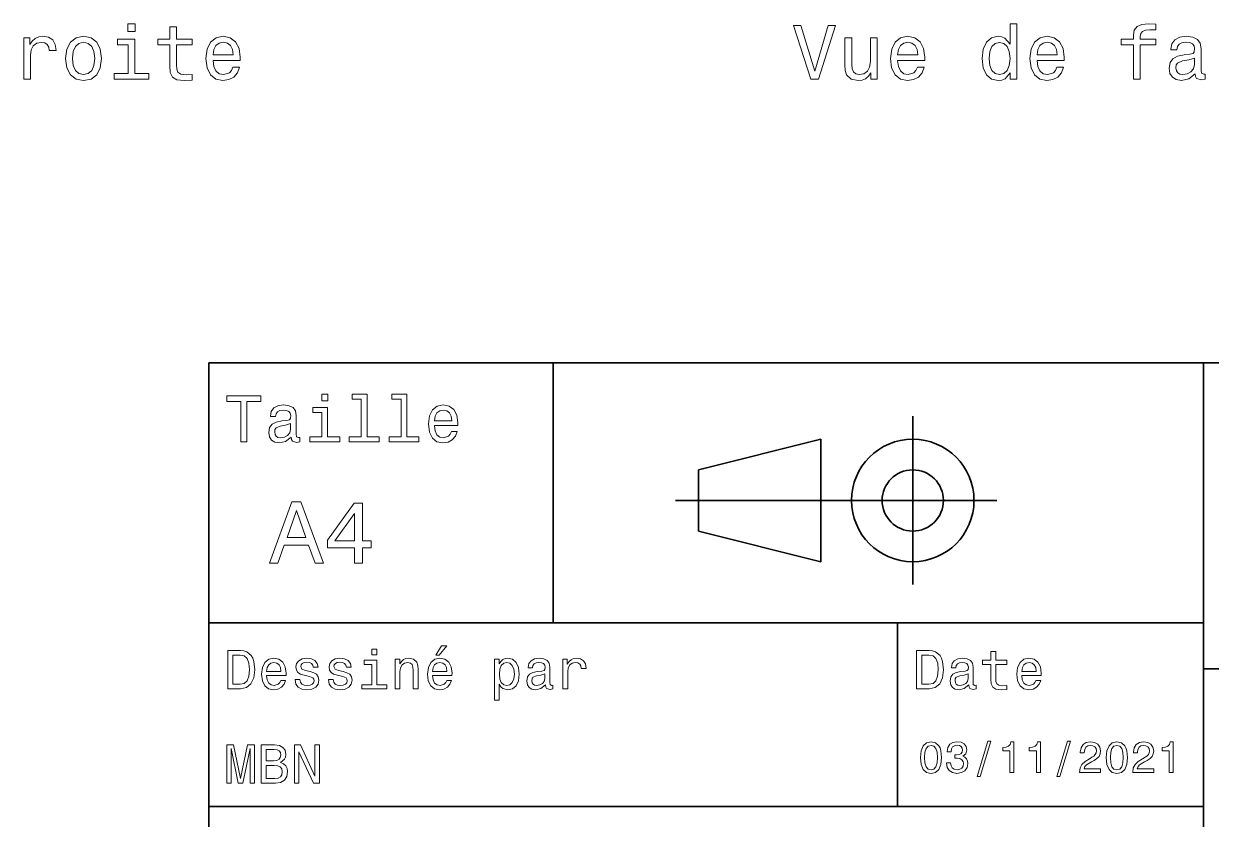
# Model space of a CAD drawing. Extents: x 0 to 297, y 0 to 210.
# Drawn here: x 84.9 to 162.5, y 40.2 to 92.1 of the extents above; entities that cross this region are included whole.
import ezdxf

# ---------------------------------------------------------------- set-up
doc = ezdxf.new("R2010")
doc.units = 0

msp = doc.modelspace()

# ---------------------------------------------------------------- linework, layer by layer
at = {"color": 7, "lineweight": 35}
for p, q in [((97, 10), (97, 70)), ((97, 70), (287, 70)), ((162, 10), (162, 70)), ((127.5, 61), (148.5, 61)), ((97, 53), (162, 53)), ((162, 50), (287, 50)), ((97, 41), (162, 41))]:
    msp.add_line(p, q, dxfattribs=at)
at = {"color": 7, "lineweight": 35, "ltscale": 0.425}
msp.add_line((119.5, 53), (119.5, 70), dxfattribs=at)
at = {"color": 7, "lineweight": 35, "ltscale": 0.275}
msp.add_line((143, 55.5), (143, 66.5), dxfattribs=at)
at = {"color": 7, "lineweight": 35, "ltscale": 0.206155}
for p, q in [((129, 63), (137, 65)), ((137, 57), (129, 59))]:
    msp.add_line(p, q, dxfattribs=at)
at = {"color": 7, "lineweight": 35, "ltscale": 0.2}
msp.add_line((137, 65), (137, 57), dxfattribs=at)
at = {"color": 7, "lineweight": 35, "ltscale": 0.1}
msp.add_line((129, 59), (129, 63), dxfattribs=at)
at = {"color": 7, "lineweight": 35, "ltscale": 0.3}
msp.add_line((142, 41), (142, 53), dxfattribs=at)
at = {"color": 7, "lineweight": 13}
for points in [[(92.196182, 92.147301), (91.727158, 92.147301), (91.727158, 91.642975), (92.196182, 91.642975)], [(94.455544, 90.765457), (94.455544, 89.408829), (94.485802, 88.970062), (94.627014, 88.667473), (94.909439, 88.490959), (95.388542, 88.430443), (95.91304, 88.455658), (95.91304, 88.838943), (95.529755, 88.808678), (95.181763, 88.84903), (94.995171, 88.975105), (94.914474, 89.18692), (94.899353, 89.484474), (94.899353, 90.765457), (95.91304, 90.765457), (95.91304, 91.143692), (94.899353, 91.143692), (94.899353, 91.935486), (94.455544, 91.935486), (94.455544, 91.143692), (93.688972, 91.143692), (93.688972, 90.765457)], [(137.470657, 92.031303), (136.593124, 89.050758), (135.690399, 92.031303), (135.211288, 92.031303), (136.340973, 88.52626), (136.845291, 88.52626), (137.949753, 92.031303)], [(149.357544, 88.944847), (149.357544, 88.52626), (149.801346, 88.52626), (149.801346, 92.147301), (149.362579, 92.147301), (149.362579, 90.82093), (149.024689, 91.204216), (148.817917, 91.294991), (148.580887, 91.330292), (148.152206, 91.229431), (147.819351, 90.947006), (147.602493, 90.493118), (147.526855, 89.882889), (147.602493, 89.272659), (147.819351, 88.813721), (148.152206, 88.52626), (148.580887, 88.430443), (148.817917, 88.465744), (149.029724, 88.556519)], [(157.416626, 90.765457), (157.416626, 88.52626), (157.860428, 88.52626), (157.860428, 90.765457), (158.869064, 90.765457), (158.869064, 91.143692), (157.860428, 91.143692), (157.860428, 91.31012), (157.895721, 91.511848), (158.011719, 91.648018), (158.208405, 91.728706), (158.490829, 91.758972), (158.869064, 91.7388), (158.869064, 92.122086), (158.389954, 92.147301), (157.956238, 92.101906), (157.653656, 91.965744), (157.472092, 91.728706), (157.416626, 91.390816), (157.416626, 91.143692), (156.60466, 91.143692), (156.60466, 90.765457)], [(84.9188, 88.52626), (85.36261, 88.52626), (85.36261, 90.074532), (85.407997, 90.447731), (85.544159, 90.715019), (85.766068, 90.876404), (86.063614, 90.931877), (86.285515, 90.896576), (86.451942, 90.795715), (86.552811, 90.624245), (86.588112, 90.392258), (87.036957, 90.392258), (86.97644, 90.800758), (86.810013, 91.093262), (86.532639, 91.269775), (86.154396, 91.330292), (85.897186, 91.289948), (85.675285, 91.189087), (85.4786, 91.017616), (85.322258, 90.785629), (85.322258, 91.234474), (84.9188, 91.234474)], [(87.657272, 89.877846), (87.737968, 89.262573), (87.969955, 88.808678), (88.338112, 88.52626), (88.832344, 88.430443), (89.321541, 88.52626), (89.689697, 88.803635), (89.921684, 89.25753), (90.007416, 89.877846), (89.921684, 90.493118), (89.689697, 90.952049), (89.321541, 91.229431), (88.832344, 91.330292), (88.338112, 91.229431), (87.969955, 90.947006), (87.737968, 90.493118)], [(88.11116, 89.882889), (88.156555, 90.336777), (88.29776, 90.664589), (88.524712, 90.866318), (88.832344, 90.93692), (89.134941, 90.866318), (89.361885, 90.669632), (89.503098, 90.336777), (89.553528, 89.882889), (89.503098, 89.423958), (89.361885, 89.091103), (89.134941, 88.889374), (88.832344, 88.823814), (88.524712, 88.889374), (88.29776, 89.091103), (88.156555, 89.423958)], [(92.181046, 88.89946), (92.181046, 91.143692), (91.041275, 91.143692), (91.041275, 90.765457), (91.737244, 90.765457), (91.737244, 88.89946), (90.829468, 88.89946), (90.829468, 88.52626), (93.098915, 88.52626), (93.098915, 88.89946)], [(97.28479, 89.751762), (99.060013, 89.751762), (99.065048, 89.958534), (98.98436, 90.538506), (98.762459, 90.972229), (98.409431, 91.234474), (97.940414, 91.330292), (97.481476, 91.229431), (97.128448, 90.947006), (96.901505, 90.488075), (96.820816, 89.882889), (96.896469, 89.262573), (97.123413, 88.808678), (97.47139, 88.52626), (97.925278, 88.430443), (98.318657, 88.496002), (98.641418, 88.667473), (98.878448, 88.939804), (99.014618, 89.302917), (98.575859, 89.302917), (98.485077, 89.101189), (98.353958, 88.94989), (97.980759, 88.828857), (97.693298, 88.884331), (97.47644, 89.060844), (97.33522, 89.348305), (97.28479, 89.736633)], [(97.28479, 90.124962), (97.340271, 90.472946), (97.47644, 90.730148), (97.683212, 90.88649), (97.955544, 90.941963), (98.222839, 90.88649), (98.429611, 90.730148), (98.555687, 90.472946), (98.601074, 90.124962)], [(140.673096, 91.234474), (140.229294, 91.234474), (140.229294, 89.671074), (140.178864, 89.307961), (140.032608, 89.045715), (139.805664, 88.884331), (139.508118, 88.8339), (139.271088, 88.874245), (139.119781, 88.995277), (139.034058, 89.202049), (139.013885, 89.49456), (139.013885, 91.234474), (138.570068, 91.234474), (138.570068, 89.454216), (138.585205, 89.096146), (138.68103, 88.798592), (138.973541, 88.52626), (139.442551, 88.430443), (139.694717, 88.465744), (139.911575, 88.556519), (140.098175, 88.71286), (140.249466, 88.939804), (140.249466, 88.52626), (140.673096, 88.52626)], [(142.009552, 89.751762), (143.784775, 89.751762), (143.78981, 89.958534), (143.709122, 90.538506), (143.487228, 90.972229), (143.134201, 91.234474), (142.665176, 91.330292), (142.206238, 91.229431), (141.85321, 90.947006), (141.626266, 90.488075), (141.545578, 89.882889), (141.621231, 89.262573), (141.848175, 88.808678), (142.196152, 88.52626), (142.650055, 88.430443), (143.043427, 88.496002), (143.36618, 88.667473), (143.60321, 88.939804), (143.73938, 89.302917), (143.300629, 89.302917), (143.209839, 89.101189), (143.07872, 88.94989), (142.705521, 88.828857), (142.41806, 88.884331), (142.201202, 89.060844), (142.059982, 89.348305), (142.009552, 89.736633)], [(142.009552, 90.124962), (142.065033, 90.472946), (142.201202, 90.730148), (142.407974, 90.88649), (142.680313, 90.941963), (142.947601, 90.88649), (143.154373, 90.730148), (143.280457, 90.472946), (143.325836, 90.124962)], [(148.656525, 90.931877), (148.949036, 90.861275), (149.170944, 90.664589), (149.302063, 90.336777), (149.352493, 89.882889), (149.302063, 89.423958), (149.170944, 89.096146), (148.949036, 88.894417), (148.656525, 88.828857), (148.37915, 88.894417), (148.167343, 89.096146), (148.026123, 89.429001), (147.980743, 89.882889), (148.026123, 90.331734), (148.167343, 90.659546), (148.37915, 90.861275)], [(151.11763, 89.751762), (152.892838, 89.751762), (152.897888, 89.958534), (152.8172, 90.538506), (152.595291, 90.972229), (152.242264, 91.234474), (151.773254, 91.330292), (151.314316, 91.229431), (150.961288, 90.947006), (150.734344, 90.488075), (150.653656, 89.882889), (150.729294, 89.262573), (150.956238, 88.808678), (151.30423, 88.52626), (151.758118, 88.430443), (152.151489, 88.496002), (152.474258, 88.667473), (152.711288, 88.939804), (152.847458, 89.302917), (152.408691, 89.302917), (152.317917, 89.101189), (152.186798, 88.94989), (151.813599, 88.828857), (151.526123, 88.884331), (151.309265, 89.060844), (151.16806, 89.348305), (151.11763, 89.736633)], [(151.11763, 90.124962), (151.173096, 90.472946), (151.309265, 90.730148), (151.516037, 90.88649), (151.788376, 90.941963), (152.055664, 90.88649), (152.262436, 90.730148), (152.388519, 90.472946), (152.433914, 90.124962)], [(161.446152, 88.879288), (161.446152, 88.864159), (161.471375, 88.692688), (161.547028, 88.571648), (161.864746, 88.47583), (162.111862, 88.516174), (162.111862, 88.859116), (162.005951, 88.843987), (161.864746, 88.909546), (161.839523, 89.111275), (161.839523, 90.51329), (161.779007, 90.871361), (161.602493, 91.12352), (161.294861, 91.274818), (160.861145, 91.330292), (160.437515, 91.269775), (160.124832, 91.098305), (159.928146, 90.831017), (159.862579, 90.477989), (159.862579, 90.447731), (160.261002, 90.447731), (160.296295, 90.659546), (160.407257, 90.810844), (160.588806, 90.901619), (160.846008, 90.93692), (161.09314, 90.911705), (161.269638, 90.83606), (161.375549, 90.704933), (161.410858, 90.523376), (161.390686, 90.311562), (161.309998, 90.205658), (161.108261, 90.15522), (160.730011, 90.114876), (160.296295, 90.024101), (159.988663, 89.862717), (159.807114, 89.610558), (159.751633, 89.237358), (159.802063, 88.904503), (159.958405, 88.657387), (160.210571, 88.501045), (160.558548, 88.445572), (161.027573, 88.551476)], [(161.395721, 89.474388), (161.335205, 89.212143), (161.173828, 89.010406), (160.931747, 88.879288), (160.634201, 88.8339), (160.442551, 88.859116), (160.306381, 88.939804), (160.220657, 89.081017), (160.195435, 89.277702), (160.215607, 89.454216), (160.296295, 89.580292), (160.619064, 89.721504), (161.027573, 89.782021), (161.395721, 89.903061)], [(99.102303, 64.837173), (99.5, 64.837173), (99.5, 67.47406), (100.407784, 67.47406), (100.407784, 67.837173), (98.190201, 67.837173), (98.190201, 67.47406), (99.102303, 67.47406)], [(104.786743, 67.940918), (104.384727, 67.940918), (104.384727, 67.508644), (104.786743, 67.508644)], [(106.969742, 67.621033), (106.969742, 65.157059), (106.187317, 65.157059), (106.187317, 64.837173), (108.128242, 64.837173), (108.128242, 65.157059), (107.350143, 65.157059), (107.350143, 67.940918), (106.373199, 67.940918), (106.373199, 67.621033)], [(109.572044, 67.621033), (109.572044, 65.157059), (108.789627, 65.157059), (108.789627, 64.837173), (110.730545, 64.837173), (110.730545, 65.157059), (109.952454, 65.157059), (109.952454, 67.940918), (108.975502, 67.940918), (108.975502, 67.621033)], [(102.387611, 65.139771), (102.387611, 65.126801), (102.409225, 64.979828), (102.47406, 64.876076), (102.746399, 64.793945), (102.958214, 64.828529), (102.958214, 65.122475), (102.867432, 65.109505), (102.746399, 65.165703), (102.724785, 65.338615), (102.724785, 66.540344), (102.672913, 66.84726), (102.521614, 67.0634), (102.257927, 67.193085), (101.886169, 67.240631), (101.523056, 67.188759), (101.255043, 67.041786), (101.086456, 66.812675), (101.030258, 66.510086), (101.030258, 66.484146), (101.371758, 66.484146), (101.402016, 66.665703), (101.497116, 66.795387), (101.65274, 66.873199), (101.873199, 66.903458), (102.085014, 66.881844), (102.236313, 66.817001), (102.327087, 66.704605), (102.357346, 66.548988), (102.340057, 66.367432), (102.270897, 66.276657), (102.097984, 66.233429), (101.773773, 66.198845), (101.402016, 66.121033), (101.138329, 65.982704), (100.982712, 65.766571), (100.935158, 65.446686), (100.978386, 65.161385), (101.112389, 64.949562), (101.328529, 64.815559), (101.626801, 64.768013), (102.028816, 64.858788)], [(104.773773, 65.157059), (104.773773, 67.080688), (103.796829, 67.080688), (103.796829, 66.756485), (104.393372, 66.756485), (104.393372, 65.157059), (103.615273, 65.157059), (103.615273, 64.837173), (105.560516, 64.837173), (105.560516, 65.157059)], [(111.750717, 65.887604), (113.272339, 65.887604), (113.276657, 66.064842), (113.207497, 66.561958), (113.017288, 66.933716), (112.714699, 67.158501), (112.312683, 67.240631), (111.919312, 67.154175), (111.616714, 66.912102), (111.422188, 66.51873), (111.353027, 66), (111.41787, 65.4683), (111.612396, 65.079247), (111.91066, 64.837173), (112.299713, 64.755043), (112.636887, 64.811234), (112.913544, 64.958214), (113.116714, 65.191643), (113.233429, 65.502876), (112.857346, 65.502876), (112.779541, 65.329971), (112.667145, 65.200287), (112.34726, 65.096542), (112.100868, 65.144089), (111.914986, 65.295387), (111.793945, 65.541786), (111.750717, 65.874634)], [(111.750717, 66.207489), (111.798271, 66.50576), (111.914986, 66.726219), (112.092216, 66.860229), (112.325653, 66.907776), (112.554756, 66.860229), (112.731987, 66.726219), (112.840057, 66.50576), (112.878967, 66.207489)], [(102.344383, 65.649857), (102.292511, 65.425072), (102.154182, 65.252159), (101.946686, 65.139771), (101.691643, 65.100861), (101.527374, 65.122475), (101.41066, 65.191643), (101.337173, 65.312675), (101.315559, 65.481262), (101.332855, 65.632561), (101.402016, 65.740631), (101.678673, 65.861671), (102.028816, 65.913544), (102.344383, 66.017288)], [(100.982712, 56.9049), (101.51297, 56.9049), (101.933716, 58.080692), (103.530258, 58.080692), (103.951012, 56.9049), (104.492798, 56.9049), (103.028816, 60.910664), (102.440926, 60.910664)], [(106.521614, 56.9049), (107.040344, 56.9049), (107.040344, 57.896255), (107.610954, 57.896255), (107.610954, 58.357349), (107.040344, 58.357349), (107.040344, 60.818443), (106.515854, 60.818443), (104.763687, 58.403458), (104.763687, 57.896255), (106.521614, 57.896255)], [(102.118156, 58.570606), (102.734871, 60.334293), (103.351585, 58.570606)], [(105.247841, 58.357349), (106.521614, 60.149857), (106.521614, 58.357349)], [(107.992798, 51.27702), (107.657784, 51.27702), (107.657784, 50.916786), (107.992798, 50.916786)], [(111.84726, 50.88797), (112.059799, 50.88797), (112.560516, 51.500362), (112.207489, 51.500362)], [(99.080688, 51.190563), (98.248558, 51.190563), (98.248558, 48.690563), (99.080688, 48.690563), (99.473343, 48.769814), (99.765129, 49.011169), (99.945244, 49.40382), (100.010086, 49.940563), (99.952446, 50.488113), (99.880402, 50.70425), (99.779541, 50.877163), (99.487755, 51.111313), (99.296829, 51.168949)], [(99.055473, 50.891571), (99.329254, 50.837536), (99.516571, 50.671829), (99.628242, 50.376442), (99.664268, 49.940563), (99.624641, 49.519093), (99.51297, 49.223705), (99.322044, 49.047192), (99.055473, 48.989555), (98.583572, 48.989555), (98.583572, 50.891571)], [(100.784584, 49.565922), (102.052597, 49.565922), (102.056198, 49.713619), (101.998558, 50.127884), (101.840057, 50.437683), (101.587898, 50.625), (101.252884, 50.693443), (100.925072, 50.621399), (100.672913, 50.41967), (100.510803, 50.091862), (100.453171, 49.659584), (100.507202, 49.216499), (100.669312, 48.892292), (100.91787, 48.690563), (101.242073, 48.62212), (101.523056, 48.668949), (101.753601, 48.791428), (101.922913, 48.98595), (102.020172, 49.245319), (101.706772, 49.245319), (101.64193, 49.101227), (101.548271, 48.993156), (101.2817, 48.9067), (101.07637, 48.946327), (100.921471, 49.072407), (100.820602, 49.27774), (100.784584, 49.555115)], [(103.623199, 49.818085), (103.317001, 49.890129), (103.090057, 49.972984), (103.014412, 50.142292), (103.036026, 50.261169), (103.111671, 50.347622), (103.234146, 50.401657), (103.41066, 50.423271), (103.579971, 50.401657), (103.713257, 50.336815), (103.799713, 50.239555), (103.835732, 50.109871), (104.145531, 50.109871), (104.145531, 50.117077), (104.091499, 50.351227), (103.943802, 50.534943), (103.713257, 50.650219), (103.41066, 50.693443), (103.104469, 50.650219), (102.881126, 50.531342), (102.740631, 50.354828), (102.697403, 50.131485), (102.729828, 49.915348), (102.830688, 49.76405), (102.996399, 49.655983), (103.237755, 49.580334), (103.590775, 49.493877), (103.806915, 49.40382), (103.864555, 49.331772), (103.886169, 49.223705), (103.853745, 49.09042), (103.767288, 48.989555), (103.626801, 48.924713), (103.439484, 48.903099), (103.241356, 48.924713), (103.09726, 49.000362), (103, 49.122841), (102.960373, 49.292149), (102.654175, 49.292149), (102.704613, 49.003963), (102.852303, 48.795029), (103.086456, 48.668949), (103.41066, 48.62212), (103.749283, 48.668949), (103.997841, 48.795029), (104.149139, 48.996758), (104.203171, 49.259727), (104.163544, 49.486671), (104.051872, 49.641571), (103.868156, 49.742435)], [(105.791786, 49.818085), (105.485588, 49.890129), (105.258644, 49.972984), (105.182999, 50.142292), (105.204613, 50.261169), (105.280258, 50.347622), (105.40274, 50.401657), (105.579254, 50.423271), (105.748558, 50.401657), (105.881844, 50.336815), (105.9683, 50.239555), (106.004326, 50.109871), (106.314117, 50.109871), (106.314117, 50.117077), (106.260086, 50.351227), (106.112396, 50.534943), (105.881844, 50.650219), (105.579254, 50.693443), (105.273056, 50.650219), (105.049713, 50.531342), (104.909225, 50.354828), (104.865997, 50.131485), (104.898415, 49.915348), (104.999283, 49.76405), (105.164986, 49.655983), (105.406342, 49.580334), (105.759369, 49.493877), (105.975502, 49.40382), (106.033142, 49.331772), (106.054756, 49.223705), (106.022339, 49.09042), (105.935883, 48.989555), (105.795387, 48.924713), (105.60807, 48.903099), (105.409943, 48.924713), (105.265854, 49.000362), (105.168587, 49.122841), (105.12896, 49.292149), (104.822769, 49.292149), (104.873199, 49.003963), (105.020897, 48.795029), (105.255043, 48.668949), (105.579254, 48.62212), (105.91787, 48.668949), (106.166428, 48.795029), (106.317726, 48.996758), (106.371758, 49.259727), (106.33213, 49.486671), (106.220459, 49.641571), (106.036743, 49.742435)], [(107.981987, 48.957134), (107.981987, 50.560158), (107.16787, 50.560158), (107.16787, 50.289986), (107.664986, 50.289986), (107.664986, 48.957134), (107.016571, 48.957134), (107.016571, 48.690563), (108.637611, 48.690563), (108.637611, 48.957134)], [(109.181557, 48.690563), (109.498558, 48.690563), (109.498558, 49.807278), (109.530983, 50.063042), (109.635445, 50.250362), (109.797546, 50.365635), (110.013687, 50.408863), (110.1866, 50.372841), (110.29467, 50.275578), (110.348701, 50.113472), (110.366714, 49.897335), (110.366714, 48.690563), (110.683716, 48.690563), (110.683716, 49.962177), (110.669312, 50.217941), (110.604469, 50.430477), (110.39193, 50.625), (110.060516, 50.693443), (109.876801, 50.668228), (109.721901, 50.599785), (109.588615, 50.484512), (109.484146, 50.329613), (109.484146, 50.625), (109.181557, 50.625)], [(111.627518, 49.565922), (112.895531, 49.565922), (112.899132, 49.713619), (112.841499, 50.127884), (112.682999, 50.437683), (112.430832, 50.625), (112.095825, 50.693443), (111.768013, 50.621399), (111.515854, 50.41967), (111.353745, 50.091862), (111.296112, 49.659584), (111.350143, 49.216499), (111.512245, 48.892292), (111.760803, 48.690563), (112.085014, 48.62212), (112.365997, 48.668949), (112.596542, 48.791428), (112.765854, 48.98595), (112.863113, 49.245319), (112.549713, 49.245319), (112.484871, 49.101227), (112.391212, 48.993156), (112.124641, 48.9067), (111.919312, 48.946327), (111.764412, 49.072407), (111.663544, 49.27774), (111.627518, 49.555115)], [(115.986313, 50.326012), (115.986313, 50.625), (115.669312, 50.625), (115.669312, 47.941284), (115.986313, 47.941284), (115.986313, 48.98595), (116.097984, 48.816643), (116.22406, 48.704971), (116.541069, 48.62212), (116.843658, 48.690563), (117.081413, 48.895893), (117.236313, 49.2201), (117.293945, 49.659584), (117.236313, 50.095463), (117.081413, 50.41967), (116.843658, 50.621399), (116.541069, 50.693443), (116.368156, 50.671829), (116.220459, 50.603386), (116.094383, 50.488113)], [(119.005043, 48.942726), (119.005043, 48.931919), (119.023056, 48.809441), (119.077087, 48.722984), (119.304031, 48.654541), (119.480545, 48.683357), (119.480545, 48.928314), (119.4049, 48.917507), (119.304031, 48.96434), (119.286026, 49.108429), (119.286026, 50.109871), (119.242798, 50.365635), (119.116714, 50.54575), (118.896973, 50.65382), (118.587173, 50.693443), (118.284584, 50.650219), (118.061241, 50.52774), (117.920746, 50.336815), (117.873917, 50.084656), (117.873917, 50.063042), (118.158501, 50.063042), (118.183716, 50.21434), (118.26297, 50.322407), (118.392654, 50.387249), (118.57637, 50.412464), (118.752884, 50.394455), (118.878967, 50.34042), (118.954613, 50.246758), (118.979828, 50.117077), (118.965416, 49.965778), (118.907784, 49.890129), (118.763687, 49.854107), (118.493515, 49.825291), (118.183716, 49.760448), (117.963974, 49.645176), (117.834297, 49.465057), (117.79467, 49.19849), (117.830688, 48.960735), (117.942368, 48.784222), (118.122482, 48.67255), (118.37104, 48.632927), (118.706055, 48.708576)], [(120.143372, 48.690563), (120.460373, 48.690563), (120.460373, 49.796471), (120.492798, 50.063042), (120.590057, 50.253963), (120.748558, 50.369236), (120.961098, 50.408863), (121.119598, 50.383648), (121.238472, 50.3116), (121.310516, 50.189121), (121.335739, 50.023415), (121.656342, 50.023415), (121.613113, 50.315205), (121.49424, 50.524136), (121.296112, 50.650219), (121.02594, 50.693443), (120.842224, 50.664627), (120.683716, 50.592579), (120.543228, 50.4701), (120.431557, 50.304398), (120.431557, 50.625), (120.143372, 50.625)], [(144.080688, 51.190563), (143.248566, 51.190563), (143.248566, 48.690563), (144.080688, 48.690563), (144.473343, 48.769814), (144.765137, 49.011169), (144.945251, 49.40382), (145.010086, 49.940563), (144.952454, 50.488113), (144.880402, 50.70425), (144.779541, 50.877163), (144.487747, 51.111313), (144.296829, 51.168949)], [(144.055481, 50.891571), (144.329254, 50.837536), (144.516571, 50.671829), (144.628235, 50.376442), (144.664261, 49.940563), (144.624634, 49.519093), (144.51297, 49.223705), (144.322052, 49.047192), (144.055481, 48.989555), (143.583572, 48.989555), (143.583572, 50.891571)], [(146.656342, 48.942726), (146.656342, 48.931919), (146.674347, 48.809441), (146.728394, 48.722984), (146.955338, 48.654541), (147.131851, 48.683357), (147.131851, 48.928314), (147.056198, 48.917507), (146.955338, 48.96434), (146.937317, 49.108429), (146.937317, 50.109871), (146.894089, 50.365635), (146.768005, 50.54575), (146.548264, 50.65382), (146.23848, 50.693443), (145.935883, 50.650219), (145.71254, 50.52774), (145.572052, 50.336815), (145.525223, 50.084656), (145.525223, 50.063042), (145.809799, 50.063042), (145.835022, 50.21434), (145.914261, 50.322407), (146.043945, 50.387249), (146.227661, 50.412464), (146.404175, 50.394455), (146.530258, 50.34042), (146.605911, 50.246758), (146.631119, 50.117077), (146.616714, 49.965778), (146.559082, 49.890129), (146.414978, 49.854107), (146.144806, 49.825291), (145.835022, 49.760448), (145.61528, 49.645176), (145.485596, 49.465057), (145.445969, 49.19849), (145.481995, 48.960735), (145.593658, 48.784222), (145.773773, 48.67255), (146.022339, 48.632927), (146.357346, 48.708576)], [(148.100861, 50.289986), (148.100861, 49.320965), (148.122482, 49.007565), (148.223343, 48.791428), (148.425079, 48.665348), (148.767288, 48.62212), (149.141937, 48.640129), (149.141937, 48.913906), (148.868149, 48.892292), (148.619598, 48.921112), (148.486313, 49.011169), (148.42868, 49.162464), (148.417862, 49.375), (148.417862, 50.289986), (149.141937, 50.289986), (149.141937, 50.560158), (148.417862, 50.560158), (148.417862, 51.125721), (148.100861, 51.125721), (148.100861, 50.560158), (147.553314, 50.560158), (147.553314, 50.289986)], [(150.121765, 49.565922), (151.389771, 49.565922), (151.393372, 49.713619), (151.335739, 50.127884), (151.177231, 50.437683), (150.925079, 50.625), (150.590057, 50.693443), (150.262253, 50.621399), (150.010086, 50.41967), (149.847977, 50.091862), (149.790344, 49.659584), (149.844376, 49.216499), (150.006485, 48.892292), (150.255051, 48.690563), (150.579254, 48.62212), (150.860229, 48.668949), (151.090775, 48.791428), (151.260086, 48.98595), (151.357346, 49.245319), (151.043945, 49.245319), (150.979111, 49.101227), (150.885452, 48.993156), (150.618881, 48.9067), (150.413544, 48.946327), (150.258652, 49.072407), (150.157776, 49.27774), (150.121765, 49.555115)], [(100.784584, 49.832493), (100.824211, 50.081055), (100.921471, 50.264771), (101.069168, 50.376442), (101.263687, 50.416069), (101.454613, 50.376442), (101.602303, 50.264771), (101.69236, 50.081055), (101.724785, 49.832493)], [(111.627518, 49.832493), (111.667145, 50.081055), (111.764412, 50.264771), (111.912102, 50.376442), (112.106628, 50.416069), (112.297546, 50.376442), (112.445244, 50.264771), (112.535301, 50.081055), (112.567726, 49.832493)], [(116.48703, 48.9067), (116.274498, 48.953533), (116.119598, 49.097622), (116.022339, 49.331772), (115.989914, 49.659584), (116.022339, 49.983791), (116.119598, 50.217941), (116.274498, 50.358429), (116.48703, 50.408863), (116.681557, 50.358429), (116.836456, 50.21434), (116.933716, 49.98019), (116.969742, 49.659584), (116.933716, 49.335377), (116.836456, 49.097622), (116.681557, 48.953533)], [(118.969025, 49.367798), (118.925797, 49.180477), (118.810516, 49.036385), (118.637611, 48.942726), (118.425072, 48.910305), (118.288185, 48.928314), (118.190926, 48.98595), (118.129684, 49.086815), (118.111671, 49.227306), (118.126083, 49.353386), (118.183716, 49.443443), (118.414268, 49.544312), (118.706055, 49.587536), (118.969025, 49.673992)], [(146.620316, 49.367798), (146.577087, 49.180477), (146.461823, 49.036385), (146.28891, 48.942726), (146.07637, 48.910305), (145.939484, 48.928314), (145.842224, 48.98595), (145.780975, 49.086815), (145.76297, 49.227306), (145.777374, 49.353386), (145.835022, 49.443443), (146.065567, 49.544312), (146.357346, 49.587536), (146.620316, 49.673992)], [(150.121765, 49.832493), (150.161377, 50.081055), (150.258652, 50.264771), (150.406342, 50.376442), (150.600861, 50.416069), (150.791794, 50.376442), (150.939484, 50.264771), (151.029541, 50.081055), (151.061966, 49.832493)], [(98.183716, 42.530979), (98.461098, 42.530979), (98.461098, 44.80043), (98.929398, 42.530979), (99.239197, 42.530979), (99.703888, 44.80043), (99.703888, 42.530979), (99.984871, 42.530979), (99.984871, 45.030979), (99.545387, 45.030979), (99.084297, 42.826366), (98.626801, 45.030979), (98.183716, 45.030979)], [(101.703171, 43.881844), (101.95533, 44.090778), (102.020172, 44.231266), (102.041786, 44.404179), (101.994957, 44.674351), (101.854469, 44.868874), (101.627518, 44.987751), (101.310516, 45.030979), (100.420746, 45.030979), (100.420746, 42.530979), (101.360954, 42.530979), (101.695969, 42.581413), (101.944527, 42.729107), (102.099426, 42.963257), (102.153458, 43.280258), (102.12104, 43.492794), (102.034584, 43.669308), (101.894089, 43.798992)], [(102.600143, 42.530979), (102.899139, 42.530979), (102.899139, 44.580692), (103.857346, 42.530979), (104.242798, 42.530979), (104.242798, 45.030979), (103.940201, 45.030979), (103.940201, 42.981266), (102.992798, 45.030979), (102.600143, 45.030979)], [(143.498566, 44.201729), (143.541794, 43.749279), (143.677231, 43.426514), (143.893372, 43.230549), (144.193085, 43.167149), (144.489914, 43.230549), (144.706055, 43.426514), (144.838623, 43.749279), (144.884735, 44.201729), (144.838623, 44.651299), (144.783859, 44.829971), (144.706055, 44.976948), (144.489914, 45.172913), (144.193085, 45.239193), (143.893372, 45.172913), (143.677231, 44.974064), (143.541794, 44.651299)], [(143.775223, 44.201729), (143.798279, 44.550434), (143.870316, 44.801155), (144, 44.948128), (144.193085, 45), (144.383286, 44.948128), (144.51297, 44.801155), (144.585022, 44.550434), (144.608078, 44.201729), (144.585022, 43.850143), (144.51297, 43.599426), (144.383286, 43.45245), (144.193085, 43.403458), (144, 43.45245), (143.870316, 43.599426), (143.798279, 43.850143)], [(145.201736, 43.853027), (145.201736, 43.832855), (145.247849, 43.556198), (145.383286, 43.348705), (145.596542, 43.216141), (145.878967, 43.167149), (146.17868, 43.216141), (146.403458, 43.342941), (146.547562, 43.54467), (146.599426, 43.804035), (146.57637, 43.974064), (146.51297, 44.112392), (146.409225, 44.219021), (146.270905, 44.296829), (146.458221, 44.45245), (146.524506, 44.700291), (146.481277, 44.925072), (146.357361, 45.0951), (146.155624, 45.201729), (145.878967, 45.239193), (145.619598, 45.193085), (145.420761, 45.066284), (145.291077, 44.864555), (145.247849, 44.596542), (145.247849, 44.57637), (145.504333, 44.57637), (145.52739, 44.760807), (145.60231, 44.893372), (145.723343, 44.974064), (145.893372, 45.002884), (146.043228, 44.979828), (146.15274, 44.919308), (146.219025, 44.821327), (146.244965, 44.688763), (146.219025, 44.54755), (146.149857, 44.45245), (146.028824, 44.394814), (145.864563, 44.377522), (145.752167, 44.380405), (145.752167, 44.15274), (145.893372, 44.158501), (146.074936, 44.132565), (146.210373, 44.0634), (146.291077, 43.951008), (146.319885, 43.804035), (146.288193, 43.63689), (146.20462, 43.51297), (146.072052, 43.435158), (145.896255, 43.409222), (145.714706, 43.438042), (145.582138, 43.524498), (145.498566, 43.662827), (145.466858, 43.853027)], [(147.213257, 42.956772), (147.412109, 42.956772), (148.109512, 45.279541), (147.907791, 45.279541)], [(149.345825, 43.224785), (149.608078, 43.224785), (149.608078, 45.239193), (149.412109, 45.239193), (149.360229, 45.0634), (149.256485, 44.945248), (149.097992, 44.876083), (148.878967, 44.853027), (148.878967, 44.648415), (149.345825, 44.648415)], [(151.080688, 43.224785), (151.342941, 43.224785), (151.342941, 45.239193), (151.146973, 45.239193), (151.095108, 45.0634), (150.991364, 44.945248), (150.832855, 44.876083), (150.613831, 44.853027), (150.613831, 44.648415), (151.080688, 44.648415)], [(152.417877, 42.956772), (152.616714, 42.956772), (153.314133, 45.279541), (153.112396, 45.279541)], [(153.899139, 43.224785), (155.273773, 43.224785), (155.273773, 43.472622), (154.187317, 43.472622), (154.247849, 43.60807), (154.351593, 43.720463), (154.671478, 43.925072), (154.841507, 44.011528), (155.031708, 44.135448), (155.167145, 44.279541), (155.244965, 44.44957), (155.273773, 44.642651), (155.224792, 44.884727), (155.08934, 45.074928), (154.881851, 45.195965), (154.613831, 45.239193), (154.337173, 45.190201), (154.126801, 45.054756), (153.991364, 44.838619), (153.945251, 44.553314), (153.945251, 44.51297), (154.207504, 44.51297), (154.207504, 44.536022), (154.233429, 44.731991), (154.311249, 44.876083), (154.435165, 44.9683), (154.599426, 45), (154.766571, 44.971184), (154.890488, 44.899136), (154.971191, 44.786743), (155, 44.645535), (154.979828, 44.51297), (154.925079, 44.400578), (154.832855, 44.302593), (154.706055, 44.216141), (154.536026, 44.12392), (154.253601, 43.945248), (154.054764, 43.755043), (153.9366, 43.524498), (153.899139, 43.233429)], [(155.642654, 44.201729), (155.685883, 43.749279), (155.821335, 43.426514), (156.037476, 43.230549), (156.337173, 43.167149), (156.634003, 43.230549), (156.850143, 43.426514), (156.982712, 43.749279), (157.028824, 44.201729), (156.982712, 44.651299), (156.927963, 44.829971), (156.850143, 44.976948), (156.634003, 45.172913), (156.337173, 45.239193), (156.037476, 45.172913), (155.821335, 44.974064), (155.685883, 44.651299)], [(155.919312, 44.201729), (155.942368, 44.550434), (156.01442, 44.801155), (156.144104, 44.948128), (156.337173, 45), (156.527374, 44.948128), (156.657059, 44.801155), (156.729111, 44.550434), (156.752167, 44.201729), (156.729111, 43.850143), (156.657059, 43.599426), (156.527374, 43.45245), (156.337173, 43.403458), (156.144104, 43.45245), (156.01442, 43.599426), (155.942368, 43.850143)], [(157.368881, 43.224785), (158.743515, 43.224785), (158.743515, 43.472622), (157.657059, 43.472622), (157.71759, 43.60807), (157.821335, 43.720463), (158.14122, 43.925072), (158.311249, 44.011528), (158.50145, 44.135448), (158.636887, 44.279541), (158.714706, 44.44957), (158.743515, 44.642651), (158.694534, 44.884727), (158.559082, 45.074928), (158.351593, 45.195965), (158.083572, 45.239193), (157.806915, 45.190201), (157.596542, 45.054756), (157.461105, 44.838619), (157.414993, 44.553314), (157.414993, 44.51297), (157.677231, 44.51297), (157.677231, 44.536022), (157.703171, 44.731991), (157.780991, 44.876083), (157.904907, 44.9683), (158.069168, 45), (158.236313, 44.971184), (158.360229, 44.899136), (158.440918, 44.786743), (158.469742, 44.645535), (158.44957, 44.51297), (158.394821, 44.400578), (158.302597, 44.302593), (158.175797, 44.216141), (158.005768, 44.12392), (157.723343, 43.945248), (157.524506, 43.755043), (157.406342, 43.524498), (157.368881, 43.233429)], [(159.755051, 43.224785), (160.017288, 43.224785), (160.017288, 45.239193), (159.821335, 45.239193), (159.769455, 45.0634), (159.66571, 44.945248), (159.507202, 44.876083), (159.288193, 44.853027), (159.288193, 44.648415), (159.755051, 44.648415)], [(101.242073, 43.993515), (100.752159, 43.993515), (100.752159, 44.731987), (101.270897, 44.731987), (101.465416, 44.710373), (101.602303, 44.645531), (101.685158, 44.533859), (101.713974, 44.368156), (101.681557, 44.20245), (101.5951, 44.087173), (101.447403, 44.015129)], [(101.321327, 42.829971), (100.752159, 42.829971), (100.752159, 43.690922), (101.288902, 43.690922), (101.515854, 43.665707), (101.677956, 43.590057), (101.775215, 43.460373), (101.80764, 43.273052), (101.775215, 43.074928), (101.685158, 42.938038), (101.533859, 42.855186)]]:
    msp.add_lwpolyline(points, close=True, dxfattribs=at)
at = {"color": 7, "lineweight": 35}
for radius in [4, 2]:
    msp.add_circle((143, 61), radius, dxfattribs=at)

doc.saveas('drawing.dxf')
